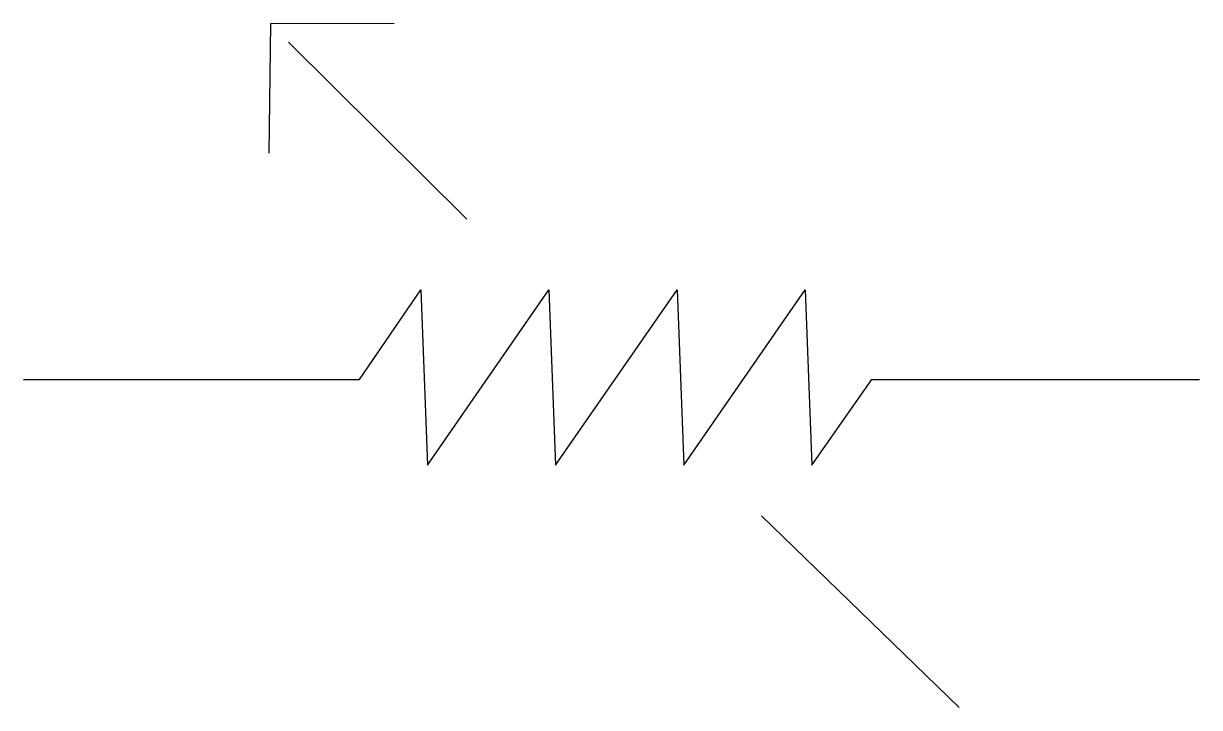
# Model space of a CAD drawing. Extents: x 2.33 to 8.04, y 3.03 to 6.35.
import ezdxf

# ---------------------------------------------------------------- set-up
doc = ezdxf.new("R2010")
doc.units = 0
doc.layers.add('Calque_1', color=7, linetype='CONTINUOUS')

msp = doc.modelspace()

# ---------------------------------------------------------------- linework, layer by layer
at = {"layer": 'Calque_1', "color": 7}
for points in [[(4.129336, 6.34897), (3.528191, 6.34697), (3.520231, 5.7188)], [(3.614797, 6.25889), (4.481616, 5.3988)], [(2.32727, 4.62022), (3.95966, 4.62022), (4.258392, 5.05537), (4.290619, 4.20369), (4.881015, 5.05537), (4.913242, 4.20369), (5.503638, 5.05537), (5.535866, 4.20369), (6.126262, 5.05537), (6.158489, 4.20369), (6.450153, 4.62022), (8.042247, 4.62022)], [(5.913139, 3.95758), (6.873977, 3.02697)]]:
    msp.add_lwpolyline(points, dxfattribs=at)

doc.saveas('drawing.dxf')
